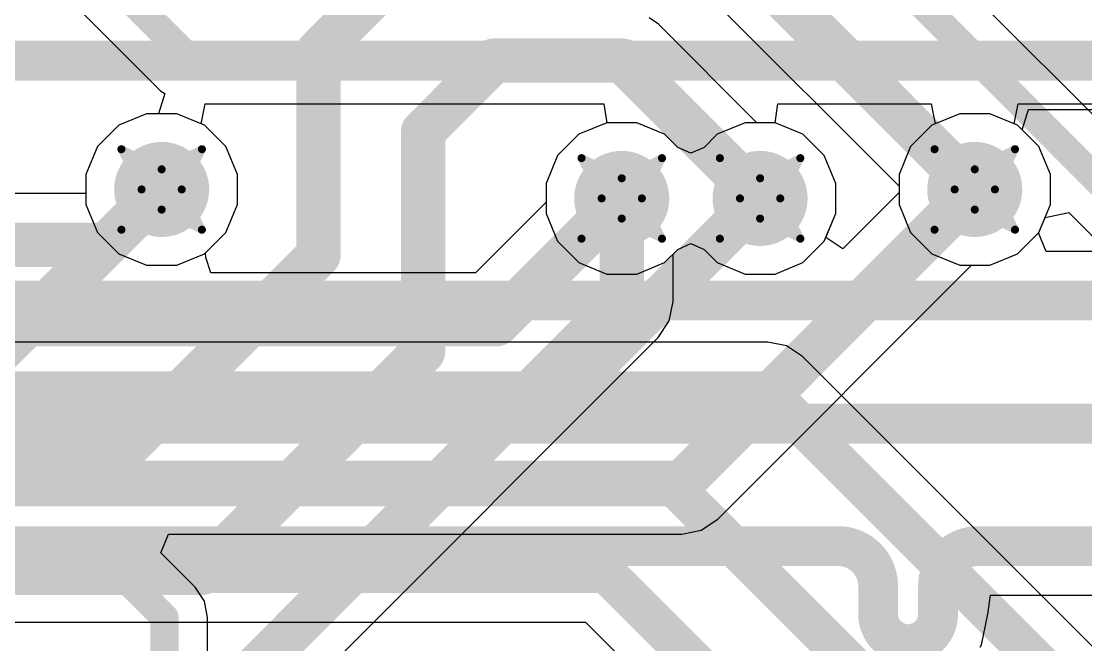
# Model space of a CAD drawing. Header units: inches. Extents: x -3 to 488, y -11 to 93.
# Drawn here: x 93.14 to 99.86, y 19.81 to 23.74 of the extents above; entities that cross this region are included whole.
import ezdxf

# ---------------------------------------------------------------- set-up
doc = ezdxf.new("R2010")
doc.units = ezdxf.units.IN
for name, color, linetype in [('Bottom Layer', 5, 'Continuous'), ('Drill Drawing', 1, 'Continuous'), ('Layer 1', 16, 'Continuous'), ('Layer 2', 76, 'Continuous'), ('Top Layer', 1, 'Continuous'), ('Via Holes', 16, 'Continuous')]:
    doc.layers.add(name, color=color, linetype=linetype)

msp = doc.modelspace()

# ---------------------------------------------------------------- hatches: boundary and pattern name
at = {"layer": 'Bottom Layer'}
h = msp.add_hatch(color=5, dxfattribs=at)
edge = h.paths.add_edge_path()
edge.add_arc((94.02891532, 22.67884212), 0.2999994, 0, 360)
h = msp.add_hatch(color=5, dxfattribs=at)
edge = h.paths.add_edge_path()
edge.add_arc((99.16142982, 22.67884212), 0.2999994, 0, 360)
h = msp.add_hatch(color=5, dxfattribs=at)
edge = h.paths.add_edge_path()
edge.add_arc((96.93308782, 22.62241348), 0.2999994, 0, 360)
h = msp.add_hatch(color=5, dxfattribs=at)
edge = h.paths.add_edge_path()
edge.add_arc((97.80636267999999, 22.62241348), 0.2999994, 0, 360)
at = {"layer": 'Layer 1'}
h = msp.add_hatch(color=16, dxfattribs=at)
edge = h.paths.add_edge_path()
edge.add_arc((94.02891532, 22.67884212), 0.2999994, 0, 360)
h = msp.add_hatch(color=16, dxfattribs=at)
edge = h.paths.add_edge_path()
edge.add_arc((99.16142982, 22.67884212), 0.2999994, 0, 360)
h = msp.add_hatch(color=16, dxfattribs=at)
edge = h.paths.add_edge_path()
edge.add_arc((96.93308782, 22.62241348), 0.2999994, 0, 360)
h = msp.add_hatch(color=16, dxfattribs=at)
edge = h.paths.add_edge_path()
edge.add_arc((97.80636267999999, 22.62241348), 0.2999994, 0, 360)
at = {"layer": 'Layer 2'}
h = msp.add_hatch(color=76, dxfattribs=at)
edge = h.paths.add_edge_path()
edge.add_arc((94.02891532, 22.67884212), 0.2999994, 0, 360)
h = msp.add_hatch(color=76, dxfattribs=at)
edge = h.paths.add_edge_path()
edge.add_arc((99.16142982, 22.67884212), 0.2999994, 0, 360)
h = msp.add_hatch(color=76, dxfattribs=at)
edge = h.paths.add_edge_path()
edge.add_arc((96.93308782, 22.62241348), 0.2999994, 0, 360)
h = msp.add_hatch(color=76, dxfattribs=at)
edge = h.paths.add_edge_path()
edge.add_arc((97.80636267999999, 22.62241348), 0.2999994, 0, 360)
at = {"layer": 'Top Layer'}
h = msp.add_hatch(color=1, dxfattribs=at)
edge = h.paths.add_edge_path()
edge.add_arc((94.02891532, 22.67884212), 0.2999994, 0, 360)
h = msp.add_hatch(color=1, dxfattribs=at)
edge = h.paths.add_edge_path()
edge.add_arc((99.16142982, 22.67884212), 0.2999994, 0, 360)
h = msp.add_hatch(color=1, dxfattribs=at)
edge = h.paths.add_edge_path()
edge.add_arc((96.93308782, 22.62241348), 0.2999994, 0, 360)
h = msp.add_hatch(color=1, dxfattribs=at)
edge = h.paths.add_edge_path()
edge.add_arc((97.80636267999999, 22.62241348), 0.2999994, 0, 360)
at = {"layer": 'Via Holes'}
h = msp.add_hatch(color=7, dxfattribs=at)
edge = h.paths.add_edge_path()
edge.add_arc((94.02891532, 22.67884212), 0.1499997, 0, 360)
h = msp.add_hatch(color=7, dxfattribs=at)
edge = h.paths.add_edge_path()
edge.add_arc((99.16142982, 22.67884212), 0.1499997, 0, 360)
h = msp.add_hatch(color=7, dxfattribs=at)
edge = h.paths.add_edge_path()
edge.add_arc((96.93308782, 22.62241348), 0.1499997, 0, 360)
h = msp.add_hatch(color=7, dxfattribs=at)
edge = h.paths.add_edge_path()
edge.add_arc((97.80636267999999, 22.62241348), 0.1499997, 0, 360)

# ---------------------------------------------------------------- linework, layer by layer
at = {"layer": 'Bottom Layer'}
for p, q in [((102.75265454, 20.30475238), (98.76104962, 24.29635984)), ((97.49454974, 23.8879126), (98.68363041999999, 22.69883192)), ((97.16586611999999, 23.72071964), (97.10571637999999, 23.7609126)), ((97.78637288, 23.10021288), (97.16586611999999, 23.72071964)), ((97.90140185999999, 23.10021288), (97.78637288, 23.10021288)), ((98.07701492, 23.02747236), (97.90140185999999, 23.10021288)), ((98.21142155999999, 22.89306572), (98.07701492, 23.02747236)), ((98.28416207999999, 22.71745266), (98.21142155999999, 22.89306572)), ((98.28416207999999, 22.5273743), (98.28416207999999, 22.71745266)), ((98.68363041999999, 22.69883192), (98.68363041999999, 22.58380294)), ((98.68363041999999, 22.58380294), (98.75637094, 22.40818988)), ((98.21142155999999, 22.35176124), (98.28416207999999, 22.5273743)), ((99.60573677999999, 22.50294458), (99.75554598, 22.53274386)), ((99.75554598, 22.53274386), (102.28845684, 19.999833)), ((99.5664887, 22.40818988), (99.60573677999999, 22.50294458)), ((98.75637094, 22.40818988), (98.89077757999999, 22.27378324)), ((99.43208206, 22.27378324), (99.5664887, 22.40818988)), ((97.28675741999999, 22.30037196), (97.36972652, 22.33759312)), ((97.36972652, 22.33759312), (97.45269307999999, 22.30037196)), ((98.07701492, 22.2173546), (98.21142155999999, 22.35176124)), ((97.25680828, 22.27042282), (97.28675741999999, 22.30037196)), ((97.25680828, 21.97315392), (97.25680828, 22.27042282)), ((97.45269307999999, 22.30037196), (97.53571043999999, 22.2173546)), ((98.89077757999999, 22.27378324), (99.06639064, 22.20104272)), ((99.256469, 22.20104272), (99.43208206, 22.27378324)), ((97.53571043999999, 22.2173546), (97.71132349999999, 22.14461408)), ((97.90140185999999, 22.14461408), (98.07701492, 22.2173546)), ((99.06639064, 22.20104272), (99.256469, 22.20104272)), ((97.71132349999999, 22.14461408), (97.90140185999999, 22.14461408)), ((97.23216774, 21.8492705), (97.25680828, 21.97315392)), ((97.16199261999999, 21.74424912), (97.23216774, 21.8492705)), ((94.85621363999999, 19.43847014), (97.16199261999999, 21.74424912))]:
    msp.add_line(p, q, dxfattribs=at)
for points in [[(96.3641456, 26.30870278, 0.1778, 0.1778, 0), (102.56038162, 20.11246676, 0.1778, 0.1778, 0)], [(95.01877617999999, 23.55123306, 0.2794, 0.2794, 0), (95.67917618, 24.21163306, 0.2794, 0.2794, 0)], [(97.62863888, 24.21163306, 0.2794, 0.2794, 0), (99.16142982, 22.67884212, 0.2794, 0.2794, 0)], [(95.01877617999999, 22.26394582, 0.2794, 0.2794, 0), (95.01877617999999, 23.55123306, 0.2794, 0.2794, 0)], [(95.67917618, 23.04411698, 0.2794, 0.2794, 0), (96.12687403999999, 23.49181484, 0.2794, 0.2794, 0)], [(96.12687403999999, 23.49181484, 0.2794, 0.2794, 0), (96.93696132, 23.49181484, 0.2794, 0.2794, 0)], [(96.93696132, 23.49181484, 0.2794, 0.2794, 0), (97.80636267999999, 22.62241348, 0.2794, 0.2794, 0)], [(95.67917618, 21.65561074, 0.2794, 0.2794, 0), (95.67917618, 23.04411698, 0.2794, 0.2794, 0)], [(92.99864814, 21.64857494, 0.2794, 0.2794, 0), (94.02891532, 22.67884212, 0.2794, 0.2794, 0)], [(96.93308782, 21.97315392, 0.2794, 0.2794, 0), (96.93308782, 22.62241348, 0.2794, 0.2794, 0)], [(93.78385612, 21.02902576, 0.2794, 0.2794, 0), (95.01877617999999, 22.26394582, 0.2794, 0.2794, 0)], [(94.62730884, 19.66737494, 0.2794, 0.2794, 0), (96.93308782, 21.97315392, 0.2794, 0.2794, 0)], [(94.28346903999999, 20.2599036, 0.2794, 0.2794, 0), (95.67917618, 21.65561074, 0.2794, 0.2794, 0)], [(80.90632536, 21.02902576, 0.2794, 0.2794, 0), (93.78385612, 21.02902576, 0.2794, 0.2794, 0)], [(76.92857613999999, 20.2599036, 0.2794, 0.2794, 0), (94.28346903999999, 20.2599036, 0.2794, 0.2794, 0)]]:
    msp.add_lwpolyline(points, format="xyseb", dxfattribs=at)
for points in [[(94.94892618, 23.55123306, 0.1397, 0.1397, 1), (95.08862618, 23.55123306, 0.1397, 0.1397, 1)], [(94.94892618, 23.55123306, 0.1397, 0.1397, 1), (95.08862618, 23.55123306, 0.1397, 0.1397, 1)], [(96.05702404, 23.49181484, 0.1397, 0.1397, 1), (96.19672403999999, 23.49181484, 0.1397, 0.1397, 1)], [(96.05702404, 23.49181484, 0.1397, 0.1397, 1), (96.19672403999999, 23.49181484, 0.1397, 0.1397, 1)], [(96.86711131999999, 23.49181484, 0.1397, 0.1397, 1), (97.00681132, 23.49181484, 0.1397, 0.1397, 1)], [(96.86711131999999, 23.49181484, 0.1397, 0.1397, 1), (97.00681132, 23.49181484, 0.1397, 0.1397, 1)], [(95.60932618, 23.04411698, 0.1397, 0.1397, 1), (95.74902618, 23.04411698, 0.1397, 0.1397, 1)], [(95.60932618, 23.04411698, 0.1397, 0.1397, 1), (95.74902618, 23.04411698, 0.1397, 0.1397, 1)], [(93.95906532, 22.67884212, 0.1397, 0.1397, 1), (94.09876532, 22.67884212, 0.1397, 0.1397, 1)], [(99.09157981999999, 22.67884212, 0.1397, 0.1397, 1), (99.23127982, 22.67884212, 0.1397, 0.1397, 1)], [(96.86323782, 22.62241348, 0.1397, 0.1397, 1), (97.00293782, 22.62241348, 0.1397, 0.1397, 1)], [(97.73651267999999, 22.62241348, 0.1397, 0.1397, 1), (97.87621268, 22.62241348, 0.1397, 0.1397, 1)], [(94.94892618, 22.26394582, 0.1397, 0.1397, 1), (95.08862618, 22.26394582, 0.1397, 0.1397, 1)], [(94.94892618, 22.26394582, 0.1397, 0.1397, 1), (95.08862618, 22.26394582, 0.1397, 0.1397, 1)], [(96.86323782, 21.97315392, 0.1397, 0.1397, 1), (97.00293782, 21.97315392, 0.1397, 0.1397, 1)], [(96.86323782, 21.97315392, 0.1397, 0.1397, 1), (97.00293782, 21.97315392, 0.1397, 0.1397, 1)], [(95.60932618, 21.65561074, 0.1397, 0.1397, 1), (95.74902618, 21.65561074, 0.1397, 0.1397, 1)], [(95.60932618, 21.65561074, 0.1397, 0.1397, 1), (95.74902618, 21.65561074, 0.1397, 0.1397, 1)], [(93.71400612, 21.02902576, 0.1397, 0.1397, 1), (93.85370612, 21.02902576, 0.1397, 0.1397, 1)], [(93.71400612, 21.02902576, 0.1397, 0.1397, 1), (93.85370612, 21.02902576, 0.1397, 0.1397, 1)], [(94.21361904, 20.2599036, 0.1397, 0.1397, 1), (94.35331904, 20.2599036, 0.1397, 0.1397, 1)], [(94.21361904, 20.2599036, 0.1397, 0.1397, 1), (94.35331904, 20.2599036, 0.1397, 0.1397, 1)]]:
    msp.add_lwpolyline(points, format="xyseb", close=True, dxfattribs=at)
at = {"layer": 'Drill Drawing'}
for points in [[(93.77491531999999, 22.93284212, 0.0508, 0.0508, 0), (94.02891532, 22.80584212, 0.0508, 0.0508, 0)], [(93.77491531999999, 22.93284212, 0.0508, 0.0508, 0), (93.90191531999999, 22.67884212, 0.0508, 0.0508, 0)], [(94.02891532, 22.80584212, 0.0508, 0.0508, 0), (94.28291531999999, 22.93284212, 0.0508, 0.0508, 0)], [(94.15591531999999, 22.67884212, 0.0508, 0.0508, 0), (94.28291531999999, 22.93284212, 0.0508, 0.0508, 0)], [(98.90742981999999, 22.93284212, 0.0508, 0.0508, 0), (99.16142982, 22.80584212, 0.0508, 0.0508, 0)], [(98.90742981999999, 22.93284212, 0.0508, 0.0508, 0), (99.03442981999999, 22.67884212, 0.0508, 0.0508, 0)], [(99.16142982, 22.80584212, 0.0508, 0.0508, 0), (99.41542982, 22.93284212, 0.0508, 0.0508, 0)], [(99.28842981999999, 22.67884212, 0.0508, 0.0508, 0), (99.41542982, 22.93284212, 0.0508, 0.0508, 0)], [(96.67908781999999, 22.87641348, 0.0508, 0.0508, 0), (96.93308782, 22.74941348, 0.0508, 0.0508, 0)], [(96.67908781999999, 22.87641348, 0.0508, 0.0508, 0), (96.80608781999999, 22.62241348, 0.0508, 0.0508, 0)], [(96.93308782, 22.74941348, 0.0508, 0.0508, 0), (97.18708781999999, 22.87641348, 0.0508, 0.0508, 0)], [(97.06008781999999, 22.62241348, 0.0508, 0.0508, 0), (97.18708781999999, 22.87641348, 0.0508, 0.0508, 0)], [(97.55236267999999, 22.87641348, 0.0508, 0.0508, 0), (97.80636267999999, 22.74941348, 0.0508, 0.0508, 0)], [(97.55236267999999, 22.87641348, 0.0508, 0.0508, 0), (97.67936268, 22.62241348, 0.0508, 0.0508, 0)], [(97.80636267999999, 22.74941348, 0.0508, 0.0508, 0), (98.06036268, 22.87641348, 0.0508, 0.0508, 0)], [(97.93336267999999, 22.62241348, 0.0508, 0.0508, 0), (98.06036268, 22.87641348, 0.0508, 0.0508, 0)], [(93.77491531999999, 22.42484212, 0.0508, 0.0508, 0), (93.90191531999999, 22.67884212, 0.0508, 0.0508, 0)], [(94.15591531999999, 22.67884212, 0.0508, 0.0508, 0), (94.28291531999999, 22.42484212, 0.0508, 0.0508, 0)], [(96.67908781999999, 22.36841348, 0.0508, 0.0508, 0), (96.80608781999999, 22.62241348, 0.0508, 0.0508, 0)], [(97.06008781999999, 22.62241348, 0.0508, 0.0508, 0), (97.18708781999999, 22.36841348, 0.0508, 0.0508, 0)], [(97.55236267999999, 22.36841348, 0.0508, 0.0508, 0), (97.67936268, 22.62241348, 0.0508, 0.0508, 0)], [(97.93336267999999, 22.62241348, 0.0508, 0.0508, 0), (98.06036268, 22.36841348, 0.0508, 0.0508, 0)], [(98.90742981999999, 22.42484212, 0.0508, 0.0508, 0), (99.03442981999999, 22.67884212, 0.0508, 0.0508, 0)], [(99.28842981999999, 22.67884212, 0.0508, 0.0508, 0), (99.41542982, 22.42484212, 0.0508, 0.0508, 0)], [(93.77491531999999, 22.42484212, 0.0508, 0.0508, 0), (94.02891532, 22.55184212, 0.0508, 0.0508, 0)], [(94.02891532, 22.55184212, 0.0508, 0.0508, 0), (94.28291531999999, 22.42484212, 0.0508, 0.0508, 0)], [(98.90742981999999, 22.42484212, 0.0508, 0.0508, 0), (99.16142982, 22.55184212, 0.0508, 0.0508, 0)], [(99.16142982, 22.55184212, 0.0508, 0.0508, 0), (99.41542982, 22.42484212, 0.0508, 0.0508, 0)], [(96.67908781999999, 22.36841348, 0.0508, 0.0508, 0), (96.93308782, 22.49541348, 0.0508, 0.0508, 0)], [(96.93308782, 22.49541348, 0.0508, 0.0508, 0), (97.18708781999999, 22.36841348, 0.0508, 0.0508, 0)], [(97.55236267999999, 22.36841348, 0.0508, 0.0508, 0), (97.80636267999999, 22.49541348, 0.0508, 0.0508, 0)], [(97.80636267999999, 22.49541348, 0.0508, 0.0508, 0), (98.06036268, 22.36841348, 0.0508, 0.0508, 0)]]:
    msp.add_lwpolyline(points, format="xyseb", dxfattribs=at)
for points in [[(93.76221532, 22.93284212, 0.0254, 0.0254, 1), (93.78761532, 22.93284212, 0.0254, 0.0254, 1)], [(93.76221532, 22.93284212, 0.0254, 0.0254, 1), (93.78761532, 22.93284212, 0.0254, 0.0254, 1)], [(94.27021532, 22.93284212, 0.0254, 0.0254, 1), (94.29561532, 22.93284212, 0.0254, 0.0254, 1)], [(94.27021532, 22.93284212, 0.0254, 0.0254, 1), (94.29561532, 22.93284212, 0.0254, 0.0254, 1)], [(98.89472982, 22.93284212, 0.0254, 0.0254, 1), (98.92012982, 22.93284212, 0.0254, 0.0254, 1)], [(98.89472982, 22.93284212, 0.0254, 0.0254, 1), (98.92012982, 22.93284212, 0.0254, 0.0254, 1)], [(99.40272981999999, 22.93284212, 0.0254, 0.0254, 1), (99.42812982, 22.93284212, 0.0254, 0.0254, 1)], [(99.40272981999999, 22.93284212, 0.0254, 0.0254, 1), (99.42812982, 22.93284212, 0.0254, 0.0254, 1)], [(96.66638782, 22.87641348, 0.0254, 0.0254, 1), (96.69178782, 22.87641348, 0.0254, 0.0254, 1)], [(96.66638782, 22.87641348, 0.0254, 0.0254, 1), (96.69178782, 22.87641348, 0.0254, 0.0254, 1)], [(97.17438781999999, 22.87641348, 0.0254, 0.0254, 1), (97.19978782, 22.87641348, 0.0254, 0.0254, 1)], [(97.17438781999999, 22.87641348, 0.0254, 0.0254, 1), (97.19978782, 22.87641348, 0.0254, 0.0254, 1)], [(97.53966267999999, 22.87641348, 0.0254, 0.0254, 1), (97.56506268, 22.87641348, 0.0254, 0.0254, 1)], [(97.53966267999999, 22.87641348, 0.0254, 0.0254, 1), (97.56506268, 22.87641348, 0.0254, 0.0254, 1)], [(98.04766268, 22.87641348, 0.0254, 0.0254, 1), (98.07306267999999, 22.87641348, 0.0254, 0.0254, 1)], [(98.04766268, 22.87641348, 0.0254, 0.0254, 1), (98.07306267999999, 22.87641348, 0.0254, 0.0254, 1)], [(94.01621532, 22.80584212, 0.0254, 0.0254, 1), (94.04161531999999, 22.80584212, 0.0254, 0.0254, 1)], [(94.01621532, 22.80584212, 0.0254, 0.0254, 1), (94.04161531999999, 22.80584212, 0.0254, 0.0254, 1)], [(99.14872982, 22.80584212, 0.0254, 0.0254, 1), (99.17412981999999, 22.80584212, 0.0254, 0.0254, 1)], [(99.14872982, 22.80584212, 0.0254, 0.0254, 1), (99.17412981999999, 22.80584212, 0.0254, 0.0254, 1)], [(96.92038781999999, 22.74941348, 0.0254, 0.0254, 1), (96.94578781999999, 22.74941348, 0.0254, 0.0254, 1)], [(96.92038781999999, 22.74941348, 0.0254, 0.0254, 1), (96.94578781999999, 22.74941348, 0.0254, 0.0254, 1)], [(97.79366268, 22.74941348, 0.0254, 0.0254, 1), (97.81906267999999, 22.74941348, 0.0254, 0.0254, 1)], [(97.79366268, 22.74941348, 0.0254, 0.0254, 1), (97.81906267999999, 22.74941348, 0.0254, 0.0254, 1)], [(93.88921531999999, 22.67884212, 0.0254, 0.0254, 1), (93.91461532, 22.67884212, 0.0254, 0.0254, 1)], [(93.88921531999999, 22.67884212, 0.0254, 0.0254, 1), (93.91461532, 22.67884212, 0.0254, 0.0254, 1)], [(94.14321532, 22.67884212, 0.0254, 0.0254, 1), (94.16861532, 22.67884212, 0.0254, 0.0254, 1)], [(94.14321532, 22.67884212, 0.0254, 0.0254, 1), (94.16861532, 22.67884212, 0.0254, 0.0254, 1)], [(96.79338781999999, 22.62241348, 0.0254, 0.0254, 1), (96.81878782, 22.62241348, 0.0254, 0.0254, 1)], [(96.79338781999999, 22.62241348, 0.0254, 0.0254, 1), (96.81878782, 22.62241348, 0.0254, 0.0254, 1)], [(97.04738782, 22.62241348, 0.0254, 0.0254, 1), (97.07278782, 22.62241348, 0.0254, 0.0254, 1)], [(97.04738782, 22.62241348, 0.0254, 0.0254, 1), (97.07278782, 22.62241348, 0.0254, 0.0254, 1)], [(97.66666268, 22.62241348, 0.0254, 0.0254, 1), (97.69206267999999, 22.62241348, 0.0254, 0.0254, 1)], [(97.66666268, 22.62241348, 0.0254, 0.0254, 1), (97.69206267999999, 22.62241348, 0.0254, 0.0254, 1)], [(97.92066267999999, 22.62241348, 0.0254, 0.0254, 1), (97.94606268, 22.62241348, 0.0254, 0.0254, 1)], [(97.92066267999999, 22.62241348, 0.0254, 0.0254, 1), (97.94606268, 22.62241348, 0.0254, 0.0254, 1)], [(99.02172982, 22.67884212, 0.0254, 0.0254, 1), (99.04712982, 22.67884212, 0.0254, 0.0254, 1)], [(99.02172982, 22.67884212, 0.0254, 0.0254, 1), (99.04712982, 22.67884212, 0.0254, 0.0254, 1)], [(99.27572982, 22.67884212, 0.0254, 0.0254, 1), (99.30112981999999, 22.67884212, 0.0254, 0.0254, 1)], [(99.27572982, 22.67884212, 0.0254, 0.0254, 1), (99.30112981999999, 22.67884212, 0.0254, 0.0254, 1)], [(94.01621532, 22.55184212, 0.0254, 0.0254, 1), (94.04161531999999, 22.55184212, 0.0254, 0.0254, 1)], [(94.01621532, 22.55184212, 0.0254, 0.0254, 1), (94.04161531999999, 22.55184212, 0.0254, 0.0254, 1)], [(99.14872982, 22.55184212, 0.0254, 0.0254, 1), (99.17412981999999, 22.55184212, 0.0254, 0.0254, 1)], [(99.14872982, 22.55184212, 0.0254, 0.0254, 1), (99.17412981999999, 22.55184212, 0.0254, 0.0254, 1)], [(96.92038781999999, 22.49541348, 0.0254, 0.0254, 1), (96.94578781999999, 22.49541348, 0.0254, 0.0254, 1)], [(96.92038781999999, 22.49541348, 0.0254, 0.0254, 1), (96.94578781999999, 22.49541348, 0.0254, 0.0254, 1)], [(97.79366268, 22.49541348, 0.0254, 0.0254, 1), (97.81906267999999, 22.49541348, 0.0254, 0.0254, 1)], [(97.79366268, 22.49541348, 0.0254, 0.0254, 1), (97.81906267999999, 22.49541348, 0.0254, 0.0254, 1)], [(93.76221532, 22.42484212, 0.0254, 0.0254, 1), (93.78761532, 22.42484212, 0.0254, 0.0254, 1)], [(93.76221532, 22.42484212, 0.0254, 0.0254, 1), (93.78761532, 22.42484212, 0.0254, 0.0254, 1)], [(94.27021532, 22.42484212, 0.0254, 0.0254, 1), (94.29561532, 22.42484212, 0.0254, 0.0254, 1)], [(94.27021532, 22.42484212, 0.0254, 0.0254, 1), (94.29561532, 22.42484212, 0.0254, 0.0254, 1)], [(98.89472982, 22.42484212, 0.0254, 0.0254, 1), (98.92012982, 22.42484212, 0.0254, 0.0254, 1)], [(98.89472982, 22.42484212, 0.0254, 0.0254, 1), (98.92012982, 22.42484212, 0.0254, 0.0254, 1)], [(99.40272981999999, 22.42484212, 0.0254, 0.0254, 1), (99.42812982, 22.42484212, 0.0254, 0.0254, 1)], [(99.40272981999999, 22.42484212, 0.0254, 0.0254, 1), (99.42812982, 22.42484212, 0.0254, 0.0254, 1)], [(96.66638782, 22.36841348, 0.0254, 0.0254, 1), (96.69178782, 22.36841348, 0.0254, 0.0254, 1)], [(96.66638782, 22.36841348, 0.0254, 0.0254, 1), (96.69178782, 22.36841348, 0.0254, 0.0254, 1)], [(97.17438781999999, 22.36841348, 0.0254, 0.0254, 1), (97.19978782, 22.36841348, 0.0254, 0.0254, 1)], [(97.17438781999999, 22.36841348, 0.0254, 0.0254, 1), (97.19978782, 22.36841348, 0.0254, 0.0254, 1)], [(97.53966267999999, 22.36841348, 0.0254, 0.0254, 1), (97.56506268, 22.36841348, 0.0254, 0.0254, 1)], [(97.53966267999999, 22.36841348, 0.0254, 0.0254, 1), (97.56506268, 22.36841348, 0.0254, 0.0254, 1)], [(98.04766268, 22.36841348, 0.0254, 0.0254, 1), (98.07306267999999, 22.36841348, 0.0254, 0.0254, 1)], [(98.04766268, 22.36841348, 0.0254, 0.0254, 1), (98.07306267999999, 22.36841348, 0.0254, 0.0254, 1)]]:
    msp.add_lwpolyline(points, format="xyseb", close=True, dxfattribs=at)
at = {"layer": 'Layer 1'}
for p, q in [((99.46064435999999, 23.0553387), (99.50103797999999, 23.1823387)), ((99.50103797999999, 23.1823387), (102.35044046, 23.1823387)), ((99.5664887, 22.94949436), (99.46064435999999, 23.0553387)), ((99.63922922, 22.7738813), (99.5664887, 22.94949436)), ((99.63922922, 22.58380294), (99.63922922, 22.7738813)), ((99.5664887, 22.40818988), (99.63922922, 22.58380294)), ((99.5639487, 22.40564988), (99.5664887, 22.40818988)), ((99.61255159999999, 22.28831712), (99.5639487, 22.40564988)), ((103.25926262, 22.28831712), (99.61255159999999, 22.28831712)), ((99.24288, 19.99972124), (99.25981671999999, 20.1197083)), ((99.25981671999999, 20.1197083), (100.6217317, 20.1197083)), ((99.20463268, 19.80745848), (99.24287746, 19.99972124)), ((99.24287746, 19.99972124), (99.24288, 19.99972124)), ((99.19475207999999, 19.7926706), (99.20463268, 19.80745848))]:
    msp.add_line(p, q, dxfattribs=at)
for points in [[(75.92893628, 23.49181484, 0.25146, 0.25146, 0), (102.35045316, 23.49181484, 0.25146, 0.25146, 0)], [(80.66059051999999, 21.97884098, 0.25146, 0.25146, 0), (103.6254976, 21.97884098, 0.25146, 0.25146, 0)], [(76.48485337999999, 21.20104218, 0.25146, 0.25146, 0), (100.96237618, 21.20104218, 0.25146, 0.25146, 0)], [(76.44148288, 20.42918444, 0.25146, 0.25146, 0), (97.79557022, 20.42918444, 0.25146, 0.25146, 0)], [(97.79557022, 20.42918444, 0.25146, 0.25146, 0), (98.29977292, 20.42918444, 0.25146, 0.25146, 0)], [(98.29977292, 20.42918444, 0.25146, 0.25146, -0.4142135623730951), (98.55123291999999, 20.17772444, 0.25146, 0.25146, 0)], [(98.92969292, 20.17772444, 0.25146, 0.25146, -0.4142135623730951), (99.18115291999999, 20.42918444, 0.25146, 0.25146, 0)], [(99.18115291999999, 20.42918444, 0.25146, 0.25146, 0), (100.23357652, 20.42918444, 0.25146, 0.25146, 0)], [(98.55123291999999, 19.99972378, 0.25146, 0.25146, 0), (98.55123291999999, 20.17772444, 0.25146, 0.25146, 0)], [(98.92969292, 19.99972378, 0.25146, 0.25146, 0), (98.92969292, 20.17772444, 0.25146, 0.25146, 0)], [(98.92969292, 19.99972378, 0.25146, 0.25146, -0.9999999999999999), (98.55123291999999, 19.99972378, 0.25146, 0.25146, 0)]]:
    msp.add_lwpolyline(points, format="xyseb", dxfattribs=at)
for points in [[(97.73270522, 20.42918444, 0.12573, 0.12573, 1), (97.85843521999999, 20.42918444, 0.12573, 0.12573, 1)], [(97.73270522, 20.42918444, 0.12573, 0.12573, 1), (97.85843521999999, 20.42918444, 0.12573, 0.12573, 1)], [(98.23690792, 20.42918444, 0.12573, 0.12573, 1), (98.36263792, 20.42918444, 0.12573, 0.12573, 1)], [(98.23690792, 20.42918444, 0.12573, 0.12573, 1), (98.36263792, 20.42918444, 0.12573, 0.12573, 1)], [(99.11828792, 20.42918444, 0.12573, 0.12573, 1), (99.24401791999999, 20.42918444, 0.12573, 0.12573, 1)], [(99.11828792, 20.42918444, 0.12573, 0.12573, 1), (99.24401791999999, 20.42918444, 0.12573, 0.12573, 1)], [(98.48836792, 20.17772444, 0.12573, 0.12573, 1), (98.61409791999999, 20.17772444, 0.12573, 0.12573, 1)], [(98.48836792, 20.17772444, 0.12573, 0.12573, 1), (98.61409791999999, 20.17772444, 0.12573, 0.12573, 1)], [(98.86682791999999, 20.17772444, 0.12573, 0.12573, 1), (98.99255792, 20.17772444, 0.12573, 0.12573, 1)], [(98.86682791999999, 20.17772444, 0.12573, 0.12573, 1), (98.99255792, 20.17772444, 0.12573, 0.12573, 1)], [(98.48836792, 19.99972378, 0.12573, 0.12573, 1), (98.61409791999999, 19.99972378, 0.12573, 0.12573, 1)], [(98.48836792, 19.99972378, 0.12573, 0.12573, 1), (98.61409791999999, 19.99972378, 0.12573, 0.12573, 1)], [(98.86682791999999, 19.99972378, 0.12573, 0.12573, 1), (98.99255792, 19.99972378, 0.12573, 0.12573, 1)], [(98.86682791999999, 19.99972378, 0.12573, 0.12573, 1), (98.99255792, 19.99972378, 0.12573, 0.12573, 1)]]:
    msp.add_lwpolyline(points, format="xyseb", close=True, dxfattribs=at)
at = {"layer": 'Layer 2'}
for p, q in [((92.38809564, 24.9360944), (94.02465574, 23.2995343)), ((94.0484403, 23.28364152), (94.00991358, 23.15664152)), ((94.02465574, 23.2995343), (94.0484403, 23.28364152)), ((94.27786834, 23.09289006), (94.30312864, 23.21989006)), ((94.30312864, 23.21989006), (96.82036769999999, 23.21989006)), ((96.82036769999999, 23.21989006), (96.83804609999999, 23.10021288)), ((97.90140439999999, 23.10021288), (97.9190828, 23.21989006)), ((97.9190828, 23.21989006), (98.8872165, 23.21989006)), ((98.8872165, 23.21989006), (98.9124768, 23.09289006)), ((99.41038284, 23.09289006), (99.43564314, 23.21989006)), ((99.43564314, 23.21989006), (103.0600809, 23.21989006)), ((93.93387614, 23.15664152), (93.75826307999999, 23.083901)), ((94.00991358, 23.15664152), (93.93387614, 23.15664152)), ((93.75826307999999, 23.083901), (93.62385644, 22.94949436)), ((94.29956755999999, 23.083901), (94.27786834, 23.09289006)), ((94.4339742, 22.94949436), (94.29956755999999, 23.083901)), ((96.83804609999999, 23.10021288), (96.66243558, 23.02747236)), ((98.07701492, 23.02747236), (97.90140439999999, 23.10021288)), ((98.89077757999999, 23.083901), (98.75637094, 22.94949436)), ((98.9124768, 23.09289006), (98.89077757999999, 23.083901)), ((99.43208206, 23.083901), (99.41038284, 23.09289006)), ((99.5664887, 22.94949436), (99.43208206, 23.083901)), ((96.66243558, 23.02747236), (96.52802893999998, 22.89306572)), ((98.21142155999999, 22.89306572), (98.07701492, 23.02747236)), ((93.62385644, 22.94949436), (93.55111591999999, 22.7738813)), ((94.50671471999999, 22.7738813), (94.4339742, 22.94949436)), ((98.75637094, 22.94949436), (98.68363041999999, 22.7738813)), ((99.63922922, 22.7738813), (99.5664887, 22.94949436)), ((96.52802893999998, 22.89306572), (96.45528841999999, 22.71745266)), ((98.28416207999999, 22.71745266), (98.21142155999999, 22.89306572)), ((93.55111591999999, 22.7738813), (93.55111591999999, 22.58380294)), ((94.50671471999999, 22.58380294), (94.50671471999999, 22.7738813)), ((96.45528841999999, 22.71745266), (96.45528841999999, 22.5273743)), ((98.28416207999999, 22.5273743), (98.28416207999999, 22.71745266)), ((98.68363041999999, 22.7738813), (98.68363041999999, 22.58380294)), ((99.63922922, 22.58380294), (99.63922922, 22.7738813)), ((93.55111591999999, 22.58380294), (93.62385644, 22.40818988)), ((94.4339742, 22.40818988), (94.50671471999999, 22.58380294)), ((98.68363041999999, 22.58380294), (98.75637094, 22.40818988)), ((99.5664887, 22.40818988), (99.63922922, 22.58380294)), ((96.45528841999999, 22.5273743), (96.52802893999998, 22.35176124)), ((98.21142155999999, 22.35176124), (98.28416207999999, 22.5273743)), ((93.62385644, 22.40818988), (93.75826307999999, 22.27378324)), ((94.29956755999999, 22.27378324), (94.4339742, 22.40818988)), ((98.75637094, 22.40818988), (98.89077757999999, 22.27378324)), ((99.43208206, 22.27378324), (99.5664887, 22.40818988)), ((96.52802893999998, 22.35176124), (96.66243558, 22.2173546)), ((97.28675741999999, 22.30037196), (97.36972652, 22.33759312)), ((97.36972652, 22.33759312), (97.45269307999999, 22.30037196)), ((98.07701492, 22.2173546), (98.21142155999999, 22.35176124)), ((93.75826307999999, 22.27378324), (93.93387614, 22.20104272)), ((94.1239545, 22.20104272), (94.29956755999999, 22.27378324)), ((97.20374005999999, 22.2173546), (97.28675741999999, 22.30037196)), ((97.45269307999999, 22.30037196), (97.53571043999999, 22.2173546)), ((98.89077757999999, 22.27378324), (99.06639064, 22.20104272)), ((99.256469, 22.20104272), (99.43208206, 22.27378324)), ((93.93387614, 22.20104272), (94.1239545, 22.20104272)), ((96.66243558, 22.2173546), (96.83804864, 22.14461408)), ((97.028127, 22.14461408), (97.20374005999999, 22.2173546)), ((97.53571043999999, 22.2173546), (97.71132349999999, 22.14461408)), ((97.90140185999999, 22.14461408), (98.07701492, 22.2173546)), ((99.06639064, 22.20104272), (99.256469, 22.20104272)), ((96.83804864, 22.14461408), (97.028127, 22.14461408)), ((97.71132349999999, 22.14461408), (97.90140185999999, 22.14461408)), ((97.85424929999999, 21.7160475), (83.60447084, 21.7160475)), ((97.85426199999999, 21.71605004), (97.85424929999999, 21.7160475)), ((97.97269458, 21.692489), (97.85426199999999, 21.71605004)), ((98.0730957, 21.62540506), (97.97269458, 21.692489)), ((100.06360226, 19.63489596), (98.0730957, 21.62540506)), ((77.42600465999999, 19.95042746), (96.70464276, 19.95042746)), ((96.70464276, 19.95042746), (97.87802116, 18.7770516))]:
    msp.add_line(p, q, dxfattribs=at)
for points in [[(92.58037617999999, 25.12837494, 0.1778, 0.1778, 0), (94.21693627999998, 23.49181484, 0.1778, 0.1778, 0)], [(94.21693627999998, 23.49181484, 0.1778, 0.1778, 0), (103.1727172, 23.49181484, 0.1778, 0.1778, 0)], [(84.05065739999999, 21.40657136, 0.25146, 0.25146, 0), (97.85426199999999, 21.40657136, 0.25146, 0.25146, 0)], [(97.85426199999999, 21.40657136, 0.25146, 0.25146, 0), (99.84477618, 19.41605718, 0.25146, 0.25146, 0)], [(77.91222416, 20.80523906, 0.25146, 0.25146, 0), (97.26145902, 20.80523906, 0.25146, 0.25146, 0)], [(97.26145902, 20.80523906, 0.25146, 0.25146, 0), (99.03749813999998, 19.02919994, 0.25146, 0.25146, 0)], [(77.42599195999999, 20.2599036, 0.25146, 0.25146, 0), (96.83283401999999, 20.2599036, 0.25146, 0.25146, 0)], [(96.83283401999999, 20.2599036, 0.25146, 0.25146, 0), (98.18749729999999, 18.90524032, 0.25146, 0.25146, 0)]]:
    msp.add_lwpolyline(points, format="xyseb", dxfattribs=at)
for points in [[(94.17248627999999, 23.49181484, 0.08889999999999999, 0.08889999999999999, 1), (94.26138628, 23.49181484, 0.08889999999999999, 0.08889999999999999, 1)], [(94.17248627999999, 23.49181484, 0.08889999999999999, 0.08889999999999999, 1), (94.26138628, 23.49181484, 0.08889999999999999, 0.08889999999999999, 1)], [(97.79139699999999, 21.40657136, 0.12573, 0.12573, 1), (97.917127, 21.40657136, 0.12573, 0.12573, 1)], [(97.79139699999999, 21.40657136, 0.12573, 0.12573, 1), (97.917127, 21.40657136, 0.12573, 0.12573, 1)], [(97.19859402, 20.80523906, 0.12573, 0.12573, 1), (97.32432402, 20.80523906, 0.12573, 0.12573, 1)], [(97.19859402, 20.80523906, 0.12573, 0.12573, 1), (97.32432402, 20.80523906, 0.12573, 0.12573, 1)], [(96.76996901999999, 20.2599036, 0.12573, 0.12573, 1), (96.89569902, 20.2599036, 0.12573, 0.12573, 1)], [(96.76996901999999, 20.2599036, 0.12573, 0.12573, 1), (96.89569902, 20.2599036, 0.12573, 0.12573, 1)]]:
    msp.add_lwpolyline(points, format="xyseb", close=True, dxfattribs=at)
at = {"layer": 'Top Layer'}
for p, q in [((93.93387614, 23.15664152), (93.75826307999999, 23.083901)), ((94.1239545, 23.15664152), (93.93387614, 23.15664152)), ((94.29956755999999, 23.083901), (94.1239545, 23.15664152)), ((99.06639064, 23.15664152), (98.89077757999999, 23.083901)), ((99.256469, 23.15664152), (99.06639064, 23.15664152)), ((99.43208206, 23.083901), (99.256469, 23.15664152)), ((93.75826307999999, 23.083901), (93.62385644, 22.94949436)), ((94.4339742, 22.94949436), (94.29956755999999, 23.083901)), ((96.83804864, 23.10021288), (96.66243558, 23.02747236)), ((97.028127, 23.10021288), (96.83804864, 23.10021288)), ((97.20374005999999, 23.02747236), (97.028127, 23.10021288)), ((97.71132349999999, 23.10021288), (97.53571043999999, 23.02747236)), ((97.90140185999999, 23.10021288), (97.71132349999999, 23.10021288)), ((98.07701492, 23.02747236), (97.90140185999999, 23.10021288)), ((98.89077757999999, 23.083901), (98.75637094, 22.94949436)), ((99.5664887, 22.94949436), (99.43208206, 23.083901)), ((96.66243558, 23.02747236), (96.52802893999998, 22.89306572)), ((97.28675741999999, 22.944455), (97.20374005999999, 23.02747236)), ((97.53571043999999, 23.02747236), (97.45269307999999, 22.944455)), ((98.21142155999999, 22.89306572), (98.07701492, 23.02747236)), ((93.62385644, 22.94949436), (93.55111591999999, 22.7738813)), ((94.50671471999999, 22.7738813), (94.4339742, 22.94949436)), ((97.36972398, 22.90723384), (97.28675741999999, 22.944455)), ((97.45269307999999, 22.944455), (97.36972398, 22.90723384)), ((98.75637094, 22.94949436), (98.68363041999999, 22.7738813)), ((99.63922922, 22.7738813), (99.5664887, 22.94949436)), ((96.52802893999998, 22.89306572), (96.45528841999999, 22.71745266)), ((98.28416207999999, 22.71745266), (98.21142155999999, 22.89306572)), ((93.55111591999999, 22.7738813), (93.55111591999999, 22.65885232)), ((94.50671471999999, 22.58380294), (94.50671471999999, 22.7738813)), ((96.45528841999999, 22.71745266), (96.45528841999999, 22.59855018)), ((98.28416207999999, 22.5273743), (98.28416207999999, 22.71745266)), ((98.68363041999999, 22.7738813), (98.68363041999999, 22.65885232)), ((99.63922922, 22.58380294), (99.63922922, 22.7738813)), ((93.54482687999999, 22.65256328), (93.06529773999999, 22.65256328)), ((93.55111591999999, 22.65885232), (93.54482687999999, 22.65256328)), ((98.68363041999999, 22.65885232), (98.32933344, 22.30455534)), ((94.4339742, 22.40818988), (94.50671471999999, 22.58380294)), ((96.45528841999999, 22.59855018), (96.00930251999999, 22.15256428)), ((99.5664887, 22.40818988), (99.63922922, 22.58380294)), ((98.22166537999999, 22.37649322), (98.28416207999999, 22.5273743)), ((94.3053486, 22.27956428), (94.4339742, 22.40818988)), ((98.32933344, 22.30455534), (98.22166537999999, 22.37649322)), ((99.43208206, 22.27378324), (99.5664887, 22.40818988)), ((94.30725106, 22.25004186), (94.3053486, 22.27956428)), ((94.3387877, 22.15256428), (94.30725106, 22.25004186)), ((99.256469, 22.20104272), (99.43208206, 22.27378324)), ((97.54033577999999, 20.59993848), (99.14144001999999, 22.20104272)), ((99.14144001999999, 22.20104272), (99.256469, 22.20104272)), ((96.00930251999999, 22.15256428), (94.3387877, 22.15256428)), ((97.4353144, 20.52976336), (97.54033577999999, 20.59993848)), ((94.02281423999999, 20.38779006), (94.0714146, 20.50512282)), ((94.0714146, 20.50512282), (97.31143098, 20.50512282)), ((97.31143098, 20.50512282), (97.4353144, 20.52976336)), ((94.23947369999999, 20.17112806), (94.02281423999999, 20.38779006)), ((94.23948132, 20.17112298), (94.23947369999999, 20.17112806)), ((94.2984271, 20.0829037), (94.23948132, 20.17112298)), ((94.31912809999999, 19.97884244), (94.2984271, 20.0829037)), ((94.31912556, 19.97882974), (94.31912809999999, 19.97884244)), ((94.31912556, 17.63937036), (94.31912556, 19.97882974))]:
    msp.add_line(p, q, dxfattribs=at)
for points in [[(93.67891602, 22.32884282, 0.2794, 0.2794, 0), (94.02891532, 22.67884212, 0.2794, 0.2794, 0)], [(97.31143098, 20.82884328, 0.2794, 0.2794, 0), (99.16142982, 22.67884212, 0.2794, 0.2794, 0)], [(96.14339165999999, 21.82884382, 0.2794, 0.2794, 0), (96.93695878, 22.62241094, 0.2794, 0.2794, 0)], [(96.51279148, 21.32884228, 0.2794, 0.2794, 0), (97.80636267999999, 22.62241348, 0.2794, 0.2794, 0)], [(96.93308782, 22.62241348, 0.2794, 0.2794, 0), (96.93309036, 22.62241348, 0.2794, 0.2794, 0)], [(96.93309036, 22.62241348, 0.2794, 0.2794, 0), (96.9350233, 22.62434642, 0.2794, 0.2794, 0)], [(96.9350233, 22.62434642, 0.2794, 0.2794, 0), (96.93695878, 22.62241094, 0.2794, 0.2794, 0)], [(92.28749893999999, 22.32884282, 0.2794, 0.2794, 0), (93.67891602, 22.32884282, 0.2794, 0.2794, 0)], [(92.28749893999999, 21.82884382, 0.2794, 0.2794, 0), (96.14339165999999, 21.82884382, 0.2794, 0.2794, 0)], [(92.28749893999999, 21.32884228, 0.2794, 0.2794, 0), (96.51279148, 21.32884228, 0.2794, 0.2794, 0)], [(92.28749893999999, 20.82884328, 0.2794, 0.2794, 0), (97.31143098, 20.82884328, 0.2794, 0.2794, 0)], [(92.28749893999999, 20.32884174, 0.1778, 0.1778, 0), (93.69720148, 20.32884174, 0.1778, 0.1778, 0)], [(93.69720148, 20.32884174, 0.1778, 0.1778, 0), (94.04720078, 19.97884244, 0.1778, 0.1778, 0)], [(94.04720078, 17.52673406, 0.1778, 0.1778, 0), (94.04720078, 19.97884244, 0.1778, 0.1778, 0)]]:
    msp.add_lwpolyline(points, format="xyseb", dxfattribs=at)
for points in [[(93.95906532, 22.67884212, 0.1397, 0.1397, 1), (94.09876532, 22.67884212, 0.1397, 0.1397, 1)], [(99.09157981999999, 22.67884212, 0.1397, 0.1397, 1), (99.23127982, 22.67884212, 0.1397, 0.1397, 1)], [(96.86323782, 22.62241348, 0.1397, 0.1397, 1), (97.00293782, 22.62241348, 0.1397, 0.1397, 1)], [(96.86324035999999, 22.62241348, 0.1397, 0.1397, 1), (97.00294035999998, 22.62241348, 0.1397, 0.1397, 1)], [(96.86324035999999, 22.62241348, 0.1397, 0.1397, 1), (97.00294035999998, 22.62241348, 0.1397, 0.1397, 1)], [(96.8651733, 22.62434642, 0.1397, 0.1397, 1), (97.0048733, 22.62434642, 0.1397, 0.1397, 1)], [(96.8651733, 22.62434642, 0.1397, 0.1397, 1), (97.0048733, 22.62434642, 0.1397, 0.1397, 1)], [(96.86710878, 22.62241094, 0.1397, 0.1397, 1), (97.00680878, 22.62241094, 0.1397, 0.1397, 1)], [(96.86710878, 22.62241094, 0.1397, 0.1397, 1), (97.00680878, 22.62241094, 0.1397, 0.1397, 1)], [(97.73651267999999, 22.62241348, 0.1397, 0.1397, 1), (97.87621268, 22.62241348, 0.1397, 0.1397, 1)], [(93.60906601999999, 22.32884282, 0.1397, 0.1397, 1), (93.74876601999999, 22.32884282, 0.1397, 0.1397, 1)], [(93.60906601999999, 22.32884282, 0.1397, 0.1397, 1), (93.74876601999999, 22.32884282, 0.1397, 0.1397, 1)], [(96.07354165999999, 21.82884382, 0.1397, 0.1397, 1), (96.21324166, 21.82884382, 0.1397, 0.1397, 1)], [(96.07354165999999, 21.82884382, 0.1397, 0.1397, 1), (96.21324166, 21.82884382, 0.1397, 0.1397, 1)], [(96.44294147999999, 21.32884228, 0.1397, 0.1397, 1), (96.58264147999999, 21.32884228, 0.1397, 0.1397, 1)], [(96.44294147999999, 21.32884228, 0.1397, 0.1397, 1), (96.58264147999999, 21.32884228, 0.1397, 0.1397, 1)], [(97.24158098, 20.82884328, 0.1397, 0.1397, 1), (97.38128097999999, 20.82884328, 0.1397, 0.1397, 1)], [(97.24158098, 20.82884328, 0.1397, 0.1397, 1), (97.38128097999999, 20.82884328, 0.1397, 0.1397, 1)], [(93.65275148, 20.32884174, 0.08889999999999999, 0.08889999999999999, 1), (93.74165148, 20.32884174, 0.08889999999999999, 0.08889999999999999, 1)], [(93.65275148, 20.32884174, 0.08889999999999999, 0.08889999999999999, 1), (93.74165148, 20.32884174, 0.08889999999999999, 0.08889999999999999, 1)], [(94.00275077999999, 19.97884244, 0.08889999999999999, 0.08889999999999999, 1), (94.09165078, 19.97884244, 0.08889999999999999, 0.08889999999999999, 1)], [(94.00275077999999, 19.97884244, 0.08889999999999999, 0.08889999999999999, 1), (94.09165078, 19.97884244, 0.08889999999999999, 0.08889999999999999, 1)]]:
    msp.add_lwpolyline(points, format="xyseb", close=True, dxfattribs=at)

doc.saveas('drawing.dxf')
